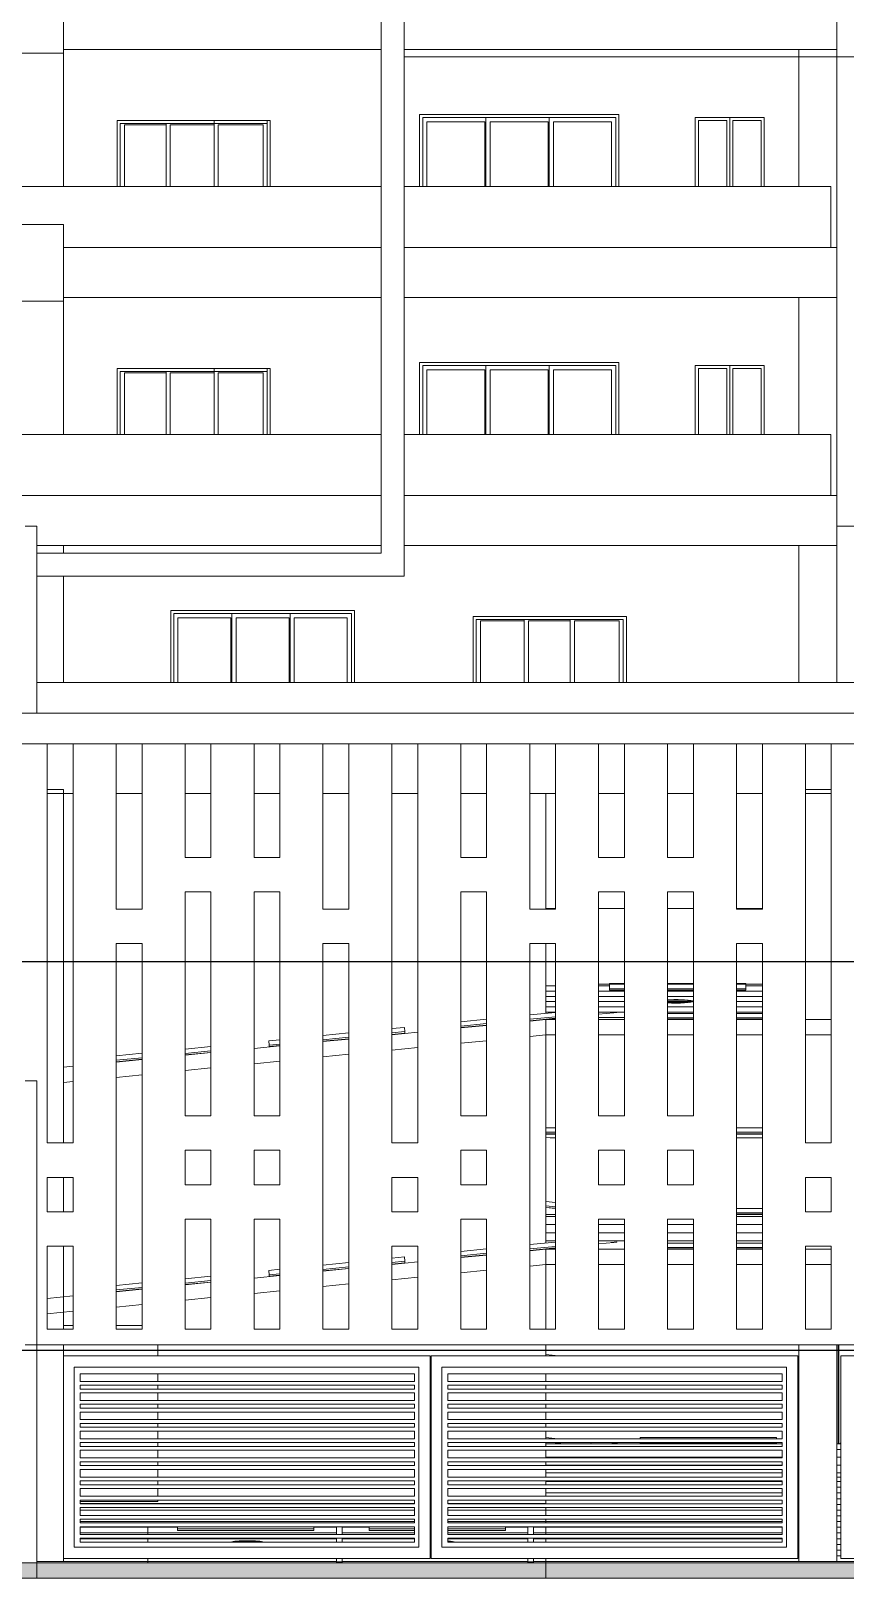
# Model space of a CAD drawing. Header units: metres. Extents: x -144 to 1000, y -717 to 29.
# Drawn here: x 298.58 to 300.825, y -559.774 to -555.505 of the extents above; entities that cross this region are included whole.
import ezdxf

# ---------------------------------------------------------------- set-up
doc = ezdxf.new("R2010")
doc.units = ezdxf.units.M
doc.linetypes.add('Trazo', pattern=[0.45, 0.225, -0.225])
doc.layers.get('0').update_dxf_attribs({"color": 1})
for name, color, linetype, lineweight in [('A-DETL-GENF', 1, 'Continuous', 9), ('A-DETL-THIN', 1, 'Continuous', 9), ('A-DOOR', 1, 'Continuous', 9), ('A-DOOR-FRAM', 1, 'Continuous', 9), ('A-DOOR-HDLN', 1, 'Trazo', 20), ('A-FLOR', 2, 'Continuous', 9), ('A-FLOR-HRAL', 1, 'Continuous', 9), ('A-FLOR-PATT', 8, 'Continuous', 50), ('A-GLAZ', 1, 'Continuous', 9), ('A-WALL', 4, 'Continuous', 9), ('C-PRKG', 2, 'Continuous', 9), ('S-COLS', 7, 'Continuous', 9)]:
    doc.layers.add(name, color=color, linetype=linetype, lineweight=lineweight)

# ---------------------------------------------------------------- blocks, each defined once
blk = doc.blocks.new('A$C4d52d4f2')
at = {"layer": 'A-DETL-GENF', "lineweight": 9}
blk.add_hatch(color=256, dxfattribs=at).paths.add_polyline_path([(-0.503286, -0.294918), (-0.415907, -0.294918), (-0.415907, -0.294494), (-0.507513, -0.294494), (-0.507513, -0.294918)])
at = {"layer": 'A-DETL-THIN', "lineweight": 9}
for p, q in [((-0.507513, -0.294494), (-0.415907, -0.294494)), ((-0.415907, -0.294918), (-0.507549, -0.294918)), ((-0.415907, -0.294918), (-0.507513, -0.294918))]:
    blk.add_line(p, q, dxfattribs=at)
at = {"layer": 'A-DOOR', "lineweight": 9}
for p, q in [((-0.446445, -0.288446), (-0.446445, -0.29119)), ((-0.446424, -0.288446), (-0.446424, -0.29119))]:
    blk.add_line(p, q, dxfattribs=at)
at = {"layer": 'A-DOOR-FRAM', "lineweight": 9}
for p, q in [((-0.466448, -0.254467), (-0.466448, -0.256294)), ((-0.462199, -0.254467), (-0.466448, -0.254467)), ((-0.466363, -0.256294), (-0.466363, -0.254552)), ((-0.466363, -0.254552), (-0.462284, -0.254552)), ((-0.466246, -0.256294), (-0.466246, -0.254583)), ((-0.466246, -0.254583), (-0.46509, -0.254583)), ((-0.46509, -0.254552), (-0.46509, -0.256294)), ((-0.464973, -0.256294), (-0.464973, -0.254583)), ((-0.464973, -0.254583), (-0.463758, -0.254583)), ((-0.462284, -0.254467), (-0.463758, -0.254467)), ((-0.463758, -0.254467), (-0.463758, -0.256294)), ((-0.463641, -0.256294), (-0.463641, -0.254583)), ((-0.463641, -0.254583), (-0.4624, -0.254583)), ((-0.4624, -0.254583), (-0.4624, -0.256294)), ((-0.462284, -0.256294), (-0.462284, -0.254467)), ((-0.462284, -0.256294), (-0.462284, -0.254552)), ((-0.462199, -0.256294), (-0.462199, -0.254467)), ((-0.452531, -0.254297), (-0.458055, -0.254297)), ((-0.458055, -0.256294), (-0.458055, -0.254297)), ((-0.45797, -0.254382), (-0.45797, -0.256294)), ((-0.45797, -0.254382), (-0.452616, -0.254382)), ((-0.457853, -0.256294), (-0.457853, -0.254498)), ((-0.457853, -0.254498), (-0.456244, -0.254498)), ((-0.456244, -0.254498), (-0.456244, -0.256294)), ((-0.456214, -0.254382), (-0.456214, -0.256294)), ((-0.456097, -0.256294), (-0.456097, -0.254498)), ((-0.456097, -0.254498), (-0.454488, -0.254498)), ((-0.454488, -0.254498), (-0.454488, -0.256294)), ((-0.454459, -0.254382), (-0.454459, -0.256294)), ((-0.454343, -0.256294), (-0.454343, -0.254498)), ((-0.454343, -0.254498), (-0.452733, -0.254498)), ((-0.452733, -0.254498), (-0.452733, -0.256294)), ((-0.452616, -0.254382), (-0.452616, -0.256294)), ((-0.452531, -0.256294), (-0.452531, -0.254297)), ((-0.466448, -0.26135), (-0.466448, -0.263177)), ((-0.462199, -0.26135), (-0.466448, -0.26135)), ((-0.466363, -0.263177), (-0.466363, -0.261435)), ((-0.466363, -0.261435), (-0.462284, -0.261435)), ((-0.466246, -0.263177), (-0.466246, -0.261467)), ((-0.466246, -0.261467), (-0.46509, -0.261467)), ((-0.46509, -0.261435), (-0.46509, -0.263177)), ((-0.464973, -0.263177), (-0.464973, -0.261467)), ((-0.464973, -0.261467), (-0.463758, -0.261467)), ((-0.462284, -0.26135), (-0.463758, -0.26135)), ((-0.463758, -0.26135), (-0.463758, -0.263177)), ((-0.463641, -0.263177), (-0.463641, -0.261467)), ((-0.463641, -0.261467), (-0.4624, -0.261467)), ((-0.4624, -0.261467), (-0.4624, -0.263177)), ((-0.462284, -0.263177), (-0.462284, -0.26135)), ((-0.462284, -0.263177), (-0.462284, -0.261435)), ((-0.462199, -0.263177), (-0.462199, -0.26135)), ((-0.452531, -0.26118), (-0.458055, -0.26118)), ((-0.458055, -0.263177), (-0.458055, -0.26118)), ((-0.45797, -0.261265), (-0.45797, -0.263177)), ((-0.45797, -0.261265), (-0.452616, -0.261265)), ((-0.457853, -0.263177), (-0.457853, -0.261382)), ((-0.457853, -0.261382), (-0.456244, -0.261382)), ((-0.456244, -0.261382), (-0.456244, -0.263177)), ((-0.456214, -0.261265), (-0.456214, -0.263177)), ((-0.456097, -0.263177), (-0.456097, -0.261382)), ((-0.456097, -0.261382), (-0.454488, -0.261382)), ((-0.454488, -0.261382), (-0.454488, -0.263177)), ((-0.454459, -0.261265), (-0.454459, -0.263177)), ((-0.454343, -0.263177), (-0.454343, -0.261382)), ((-0.454343, -0.261382), (-0.452733, -0.261382)), ((-0.452733, -0.261382), (-0.452733, -0.263177)), ((-0.452616, -0.261265), (-0.452616, -0.263177)), ((-0.452531, -0.263177), (-0.452531, -0.26118)), ((-0.46496, -0.268064), (-0.46496, -0.270061)), ((-0.459862, -0.268064), (-0.46496, -0.268064)), ((-0.464876, -0.270061), (-0.464876, -0.268149)), ((-0.464876, -0.268149), (-0.459947, -0.268149)), ((-0.464759, -0.270061), (-0.464759, -0.268266)), ((-0.464759, -0.268266), (-0.463291, -0.268266)), ((-0.463291, -0.268266), (-0.463291, -0.270061)), ((-0.463263, -0.268149), (-0.463263, -0.270061)), ((-0.463146, -0.270061), (-0.463146, -0.268266)), ((-0.463146, -0.268266), (-0.461678, -0.268266)), ((-0.461678, -0.268266), (-0.461678, -0.270061)), ((-0.459947, -0.268149), (-0.461648, -0.268149)), ((-0.461648, -0.268149), (-0.461648, -0.270061)), ((-0.461531, -0.270061), (-0.461531, -0.268266)), ((-0.461531, -0.268266), (-0.460063, -0.268266)), ((-0.460063, -0.268266), (-0.460063, -0.270061)), ((-0.459947, -0.270061), (-0.459947, -0.268149)), ((-0.459947, -0.270061), (-0.459947, -0.268149)), ((-0.459862, -0.270061), (-0.459862, -0.268064)), ((-0.452319, -0.268234), (-0.456568, -0.268234)), ((-0.456568, -0.270061), (-0.456568, -0.268234)), ((-0.456483, -0.268319), (-0.456483, -0.270061)), ((-0.456483, -0.268319), (-0.452404, -0.268319)), ((-0.456367, -0.270061), (-0.456367, -0.268351)), ((-0.456367, -0.268351), (-0.455152, -0.268351)), ((-0.455152, -0.268319), (-0.455152, -0.270061)), ((-0.455035, -0.270061), (-0.455035, -0.268351)), ((-0.455035, -0.268351), (-0.453879, -0.268351)), ((-0.453879, -0.268319), (-0.453879, -0.270061)), ((-0.453762, -0.270061), (-0.453762, -0.268351)), ((-0.453762, -0.268351), (-0.452521, -0.268351)), ((-0.452521, -0.268351), (-0.452521, -0.270061)), ((-0.452404, -0.268319), (-0.452404, -0.270061)), ((-0.452319, -0.270061), (-0.452319, -0.268234))]:
    blk.add_line(p, q, dxfattribs=at)
at = {"layer": 'A-DOOR-HDLN', "lineweight": 9}
blk.add_line((-0.44637, -0.291162), (-0.446394, -0.29119), dxfattribs=at)
at = {"layer": 'A-FLOR', "lineweight": 9}
for p, q in [((-0.45455, -0.279416), (-0.455001, -0.279461)), ((-0.45455, -0.279416), (-0.454284, -0.279416)), ((-0.45455, -0.279841), (-0.45455, -0.279416)), ((-0.453089, -0.279416), (-0.452371, -0.279416)), ((-0.451176, -0.279416), (-0.450459, -0.279416)), ((-0.449264, -0.279416), (-0.448547, -0.279416)), ((-0.447352, -0.279416), (-0.446635, -0.279416)), ((-0.46002, -0.279958), (-0.460737, -0.280029)), ((-0.458108, -0.279768), (-0.458825, -0.279839)), ((-0.456196, -0.279579), (-0.456913, -0.27965)), ((-0.455001, -0.279885), (-0.45455, -0.279841)), ((-0.454284, -0.279841), (-0.45455, -0.279841)), ((-0.452371, -0.279841), (-0.453089, -0.279841)), ((-0.450459, -0.279841), (-0.451176, -0.279841)), ((-0.448547, -0.279841), (-0.449264, -0.279841)), ((-0.446635, -0.279841), (-0.447352, -0.279841)), ((-0.463844, -0.280336), (-0.464561, -0.280408)), ((-0.461932, -0.280147), (-0.462649, -0.280218)), ((-0.460737, -0.280454), (-0.46002, -0.280383)), ((-0.458825, -0.280264), (-0.458108, -0.280193)), ((-0.456913, -0.280075), (-0.456196, -0.280004)), ((-0.467668, -0.280715), (-0.467935, -0.280742)), ((-0.465756, -0.280526), (-0.466473, -0.280597)), ((-0.464561, -0.280832), (-0.463844, -0.280761)), ((-0.462649, -0.280643), (-0.461932, -0.280572)), ((-0.467935, -0.281167), (-0.467668, -0.28114)), ((-0.466473, -0.281022), (-0.465756, -0.280951)), ((-0.45455, -0.284807), (-0.45455, -0.28483)), ((-0.45455, -0.284828), (-0.454284, -0.284828)), ((-0.45455, -0.28483), (-0.454284, -0.28483)), ((-0.449264, -0.284828), (-0.448547, -0.284828)), ((-0.449264, -0.28483), (-0.448547, -0.28483)), ((-0.456196, -0.285953), (-0.456913, -0.286024)), ((-0.45455, -0.28579), (-0.455001, -0.285834)), ((-0.45455, -0.28579), (-0.45455, -0.286215)), ((-0.45455, -0.28579), (-0.454284, -0.28579)), ((-0.453089, -0.28579), (-0.452371, -0.28579)), ((-0.451176, -0.28579), (-0.450459, -0.28579)), ((-0.449264, -0.28579), (-0.448547, -0.28579)), ((-0.447352, -0.28579), (-0.446635, -0.28579)), ((-0.46002, -0.286331), (-0.460737, -0.286402)), ((-0.458108, -0.286142), (-0.458825, -0.286213)), ((-0.456913, -0.286449), (-0.456196, -0.286378)), ((-0.455001, -0.286259), (-0.45455, -0.286215)), ((-0.454284, -0.286215), (-0.45455, -0.286215)), ((-0.452371, -0.286215), (-0.453089, -0.286215)), ((-0.450459, -0.286215), (-0.451176, -0.286215)), ((-0.448547, -0.286215), (-0.449264, -0.286215)), ((-0.446635, -0.286215), (-0.447352, -0.286215)), ((-0.463844, -0.28671), (-0.464561, -0.286781)), ((-0.461932, -0.286521), (-0.462649, -0.286592)), ((-0.460737, -0.286827), (-0.46002, -0.286756)), ((-0.458825, -0.286638), (-0.458108, -0.286567)), ((-0.467668, -0.287089), (-0.468385, -0.28716)), ((-0.465756, -0.2869), (-0.466473, -0.286971)), ((-0.464561, -0.287206), (-0.463844, -0.287135)), ((-0.462649, -0.287017), (-0.461932, -0.286946)), ((-0.468385, -0.287585), (-0.467668, -0.287514)), ((-0.466473, -0.287396), (-0.465756, -0.287325)), ((-0.45455, -0.29119), (-0.448002, -0.29119)), ((-0.44756, -0.29119), (-0.447539, -0.29119)), ((-0.446477, -0.29119), (-0.44637, -0.29119)), ((-0.45455, -0.292114), (-0.448002, -0.292114)), ((-0.44756, -0.292114), (-0.447539, -0.292114)), ((-0.446477, -0.292114), (-0.44637, -0.292114)), ((-0.457758, -0.292688), (-0.457737, -0.292688)), ((-0.45455, -0.292753), (-0.45455, -0.292859)), ((-0.467468, -0.292845), (-0.4582, -0.292845)), ((-0.457758, -0.292845), (-0.457737, -0.292845)), ((-0.45727, -0.292845), (-0.45455, -0.292845)), ((-0.45455, -0.293178), (-0.45455, -0.292965)), ((-0.45455, -0.29339), (-0.45455, -0.293284)), ((-0.45455, -0.293709), (-0.45455, -0.293497)), ((-0.45455, -0.293922), (-0.45455, -0.293815)), ((-0.468678, -0.294918), (-0.468678, -0.294494)), ((-0.45455, -0.294918), (-0.45455, -0.29438))]:
    blk.add_line(p, q, dxfattribs=at)
at = {"layer": 'A-FLOR-HRAL'}
for p, q in [((-0.459118, -0.256294), (-0.472609, -0.256294)), ((-0.446645, -0.256294), (-0.458481, -0.256294)), ((-0.446645, -0.257993), (-0.446645, -0.256294)), ((-0.459118, -0.263177), (-0.472609, -0.263177)), ((-0.446645, -0.263177), (-0.458481, -0.263177)), ((-0.446645, -0.264877), (-0.446645, -0.263177)), ((-0.436698, -0.270061), (-0.468678, -0.270061))]:
    blk.add_line(p, q, dxfattribs=at)
at = {"layer": 'A-FLOR-PATT', "color": 9, "lineweight": 9, "true_color": 0xc0c0c0}
for p, q in [((-0.45455, -0.278483), (-0.454284, -0.278483)), ((-0.45455, -0.278629), (-0.454284, -0.278629)), ((-0.453089, -0.278483), (-0.452785, -0.278483)), ((-0.453089, -0.278629), (-0.452371, -0.278629)), ((-0.451176, -0.278629), (-0.450459, -0.278629)), ((-0.449264, -0.278629), (-0.448547, -0.278629)), ((-0.449004, -0.278483), (-0.448547, -0.278483)), ((-0.45455, -0.278774), (-0.454284, -0.278774)), ((-0.45455, -0.27892), (-0.454284, -0.27892)), ((-0.45455, -0.279066), (-0.454284, -0.279066)), ((-0.453089, -0.278774), (-0.452371, -0.278774)), ((-0.453089, -0.27892), (-0.452371, -0.27892)), ((-0.453089, -0.279066), (-0.452371, -0.279066)), ((-0.451176, -0.278774), (-0.450459, -0.278774)), ((-0.451176, -0.27892), (-0.450459, -0.27892)), ((-0.451176, -0.279066), (-0.450459, -0.279066)), ((-0.449264, -0.278774), (-0.448547, -0.278774)), ((-0.449264, -0.27892), (-0.448547, -0.27892)), ((-0.449264, -0.279066), (-0.448547, -0.279066)), ((-0.45455, -0.279212), (-0.454284, -0.279212)), ((-0.453089, -0.279212), (-0.452371, -0.279212)), ((-0.453089, -0.279358), (-0.452371, -0.279358)), ((-0.451176, -0.279212), (-0.450459, -0.279212)), ((-0.449264, -0.279212), (-0.448547, -0.279212)), ((-0.45455, -0.284884), (-0.454284, -0.284884)), ((-0.45455, -0.28511), (-0.454284, -0.28511)), ((-0.453089, -0.28511), (-0.452371, -0.28511)), ((-0.451176, -0.28511), (-0.450459, -0.28511)), ((-0.449264, -0.284884), (-0.448547, -0.284884)), ((-0.449264, -0.28511), (-0.448547, -0.28511)), ((-0.45455, -0.285337), (-0.454284, -0.285337)), ((-0.453089, -0.285337), (-0.452371, -0.285337)), ((-0.451176, -0.285337), (-0.450459, -0.285337)), ((-0.449264, -0.285337), (-0.448547, -0.285337)), ((-0.45455, -0.285563), (-0.454284, -0.285563)), ((-0.454544, -0.285789), (-0.454284, -0.285789)), ((-0.453089, -0.285563), (-0.452371, -0.285563)), ((-0.453089, -0.285789), (-0.452371, -0.285789)), ((-0.451176, -0.285563), (-0.450459, -0.285563)), ((-0.449264, -0.285563), (-0.448547, -0.285563)), ((-0.448811, -0.285789), (-0.448547, -0.285789)), ((-0.44756, -0.291349), (-0.447539, -0.291349)), ((-0.446477, -0.291349), (-0.44637, -0.291349)), ((-0.45455, -0.291566), (-0.448003, -0.291566)), ((-0.45455, -0.291784), (-0.448003, -0.291784)), ((-0.44756, -0.291566), (-0.447539, -0.291566)), ((-0.44756, -0.291784), (-0.447539, -0.291784)), ((-0.446477, -0.291566), (-0.44637, -0.291566)), ((-0.446477, -0.291784), (-0.44637, -0.291784)), ((-0.45455, -0.292001), (-0.448002, -0.292001)), ((-0.45455, -0.29224), (-0.448008, -0.29224)), ((-0.44756, -0.292001), (-0.447539, -0.292001)), ((-0.44756, -0.29224), (-0.447539, -0.29224)), ((-0.44756, -0.292399), (-0.447539, -0.292399)), ((-0.446477, -0.292001), (-0.44637, -0.292001)), ((-0.446477, -0.29224), (-0.44637, -0.29224)), ((-0.446477, -0.292399), (-0.44637, -0.292399)), ((-0.45455, -0.292557), (-0.448002, -0.292557)), ((-0.44756, -0.292557), (-0.447539, -0.292557)), ((-0.44756, -0.292716), (-0.447539, -0.292716)), ((-0.446477, -0.292557), (-0.44637, -0.292557)), ((-0.446477, -0.292716), (-0.44637, -0.292716)), ((-0.467468, -0.293034), (-0.4582, -0.293034)), ((-0.457758, -0.292876), (-0.457737, -0.292876)), ((-0.457758, -0.293034), (-0.457737, -0.293034)), ((-0.457758, -0.293193), (-0.457737, -0.293193)), ((-0.45727, -0.293034), (-0.45455, -0.293034)), ((-0.45455, -0.293033), (-0.448002, -0.293033)), ((-0.44756, -0.292874), (-0.447539, -0.292874)), ((-0.44756, -0.293033), (-0.447539, -0.293033)), ((-0.44756, -0.293191), (-0.447539, -0.293191)), ((-0.446477, -0.292874), (-0.44637, -0.292874)), ((-0.446477, -0.293033), (-0.44637, -0.293033)), ((-0.446477, -0.293191), (-0.44637, -0.293191)), ((-0.467468, -0.293351), (-0.4582, -0.293351)), ((-0.467468, -0.29351), (-0.464771, -0.29351)), ((-0.467468, -0.293668), (-0.460361, -0.293668)), ((-0.460989, -0.29351), (-0.460361, -0.29351)), ((-0.460204, -0.29351), (-0.459459, -0.29351)), ((-0.460204, -0.293668), (-0.4582, -0.293668)), ((-0.457758, -0.293351), (-0.457737, -0.293351)), ((-0.457758, -0.293668), (-0.457737, -0.293668)), ((-0.45727, -0.293351), (-0.45455, -0.293351)), ((-0.45727, -0.293668), (-0.45505, -0.293668)), ((-0.455677, -0.29351), (-0.45505, -0.29351)), ((-0.454892, -0.29351), (-0.45455, -0.29351)), ((-0.454892, -0.293668), (-0.45455, -0.293668)), ((-0.45455, -0.29335), (-0.448002, -0.29335)), ((-0.45455, -0.293508), (-0.448002, -0.293508)), ((-0.45455, -0.293667), (-0.448002, -0.293667)), ((-0.44756, -0.29335), (-0.447539, -0.29335)), ((-0.44756, -0.293508), (-0.447539, -0.293508)), ((-0.44756, -0.293667), (-0.447539, -0.293667)), ((-0.446477, -0.29335), (-0.44637, -0.29335)), ((-0.446477, -0.293508), (-0.44637, -0.293508)), ((-0.446477, -0.293667), (-0.44637, -0.293667)), ((-0.467468, -0.293827), (-0.460361, -0.293827)), ((-0.460204, -0.293827), (-0.4582, -0.293827)), ((-0.457758, -0.293827), (-0.457737, -0.293827)), ((-0.457758, -0.293985), (-0.457737, -0.293985)), ((-0.45727, -0.293827), (-0.45505, -0.293827)), ((-0.454892, -0.293827), (-0.45455, -0.293827)), ((-0.45455, -0.293826), (-0.448002, -0.293826)), ((-0.44756, -0.293826), (-0.447539, -0.293826)), ((-0.44756, -0.293984), (-0.447539, -0.293984)), ((-0.446477, -0.293826), (-0.44637, -0.293826)), ((-0.446477, -0.293984), (-0.44637, -0.293984)), ((-0.468678, -0.294461), (-0.460361, -0.294461)), ((-0.460204, -0.294461), (-0.45505, -0.294461)), ((-0.457758, -0.294144), (-0.457737, -0.294144)), ((-0.457758, -0.294302), (-0.457737, -0.294302)), ((-0.454892, -0.294461), (-0.45455, -0.294461)), ((-0.45455, -0.29446), (-0.436523, -0.29446)), ((-0.44756, -0.294143), (-0.447539, -0.294143)), ((-0.44756, -0.294301), (-0.447539, -0.294301)), ((-0.446477, -0.294143), (-0.44637, -0.294143)), ((-0.446477, -0.294301), (-0.44637, -0.294301))]:
    blk.add_line(p, q, dxfattribs=at)
at = {"layer": 'A-GLAZ'}
for p, q in [((-0.449536, -0.254467), (-0.450322, -0.254467)), ((-0.450322, -0.254467), (-0.450322, -0.256294)), ((-0.449536, -0.256294), (-0.449536, -0.254467)), ((-0.449451, -0.256294), (-0.449451, -0.254382)), ((-0.449451, -0.254382), (-0.449451, -0.256294)), ((-0.44858, -0.254467), (-0.449366, -0.254467)), ((-0.449366, -0.254467), (-0.449366, -0.256294)), ((-0.44858, -0.256294), (-0.44858, -0.254467)), ((-0.449536, -0.26135), (-0.450322, -0.26135)), ((-0.450322, -0.26135), (-0.450322, -0.263177)), ((-0.449536, -0.263177), (-0.449536, -0.26135)), ((-0.449451, -0.263177), (-0.449451, -0.261265)), ((-0.449451, -0.261265), (-0.449451, -0.263177)), ((-0.44858, -0.26135), (-0.449366, -0.26135)), ((-0.449366, -0.26135), (-0.449366, -0.263177)), ((-0.44858, -0.263177), (-0.44858, -0.26135))]:
    blk.add_line(p, q, dxfattribs=at)
at = {"layer": 'A-WALL', "lineweight": 9}
for p, q in [((-0.459118, -0.196891), (-0.459118, -0.26647)), ((-0.458481, -0.267108), (-0.458481, -0.196891)), ((-0.467935, -0.250472), (-0.467935, -0.252597)), ((-0.446477, -0.252491), (-0.446477, -0.25111)), ((-0.472609, -0.252597), (-0.467935, -0.252597)), ((-0.467935, -0.252491), (-0.459118, -0.252491)), ((-0.458481, -0.252491), (-0.446477, -0.252491)), ((-0.44074, -0.252702), (-0.458481, -0.252702)), ((-0.466448, -0.256294), (-0.466448, -0.254467)), ((-0.466448, -0.254467), (-0.462199, -0.254467)), ((-0.462199, -0.254467), (-0.462199, -0.256294)), ((-0.458055, -0.256294), (-0.458055, -0.254297)), ((-0.458055, -0.254297), (-0.452531, -0.254297)), ((-0.452531, -0.254297), (-0.452531, -0.256294)), ((-0.450407, -0.256294), (-0.450407, -0.254382)), ((-0.450407, -0.254382), (-0.448495, -0.254382)), ((-0.448495, -0.254382), (-0.448495, -0.256294)), ((-0.472609, -0.257356), (-0.467935, -0.257356)), ((-0.467935, -0.257356), (-0.467935, -0.259481)), ((-0.459118, -0.257993), (-0.467935, -0.257993)), ((-0.446477, -0.257993), (-0.458481, -0.257993)), ((-0.446477, -0.259374), (-0.446477, -0.257993)), ((-0.472609, -0.259481), (-0.467935, -0.259481)), ((-0.467935, -0.259374), (-0.459118, -0.259374)), ((-0.458481, -0.259374), (-0.446477, -0.259374)), ((-0.466448, -0.263177), (-0.466448, -0.26135)), ((-0.466448, -0.26135), (-0.462199, -0.26135)), ((-0.462199, -0.26135), (-0.462199, -0.263177)), ((-0.458055, -0.263177), (-0.458055, -0.26118)), ((-0.458055, -0.26118), (-0.452531, -0.26118)), ((-0.452531, -0.26118), (-0.452531, -0.263177)), ((-0.450407, -0.263177), (-0.450407, -0.261265)), ((-0.450407, -0.261265), (-0.448495, -0.261265)), ((-0.448495, -0.261265), (-0.448495, -0.263177)), ((-0.459118, -0.264877), (-0.472609, -0.264877)), ((-0.446477, -0.264877), (-0.458481, -0.264877)), ((-0.446477, -0.266258), (-0.446477, -0.264877)), ((-0.468678, -0.265727), (-0.468997, -0.265727)), ((-0.468678, -0.265727), (-0.468678, -0.270911)), ((-0.440847, -0.265727), (-0.446477, -0.265727)), ((-0.468678, -0.266258), (-0.459116, -0.266258)), ((-0.459118, -0.26647), (-0.468678, -0.26647)), ((-0.458481, -0.266258), (-0.446477, -0.266258)), ((-0.458481, -0.267108), (-0.468678, -0.267108)), ((-0.46496, -0.270061), (-0.46496, -0.268064)), ((-0.46496, -0.268064), (-0.459862, -0.268064)), ((-0.459862, -0.268064), (-0.459862, -0.270061)), ((-0.456568, -0.270061), (-0.456568, -0.268234)), ((-0.456568, -0.268234), (-0.452319, -0.268234)), ((-0.452319, -0.268234), (-0.452319, -0.270061)), ((-0.435601, -0.270911), (-0.503243, -0.270911)), ((-0.502393, -0.271761), (-0.436451, -0.271761)), ((-0.468385, -0.282841), (-0.468385, -0.271761)), ((-0.467668, -0.271761), (-0.467668, -0.282841)), ((-0.466473, -0.276354), (-0.466473, -0.271761)), ((-0.465756, -0.271761), (-0.465756, -0.276354)), ((-0.464561, -0.27492), (-0.464561, -0.271761)), ((-0.463844, -0.271761), (-0.463844, -0.27492)), ((-0.462649, -0.27492), (-0.462649, -0.271761)), ((-0.461932, -0.271761), (-0.461932, -0.27492)), ((-0.460737, -0.276354), (-0.460737, -0.271761)), ((-0.46002, -0.271761), (-0.46002, -0.276354)), ((-0.458825, -0.282841), (-0.458825, -0.271761)), ((-0.458108, -0.271761), (-0.458108, -0.282841)), ((-0.456913, -0.27492), (-0.456913, -0.271761)), ((-0.456196, -0.271761), (-0.456196, -0.27492)), ((-0.455001, -0.276354), (-0.455001, -0.271761)), ((-0.454284, -0.271761), (-0.454284, -0.276354)), ((-0.453089, -0.27492), (-0.453089, -0.271761)), ((-0.452371, -0.271761), (-0.452371, -0.27492)), ((-0.451176, -0.27492), (-0.451176, -0.271761)), ((-0.450459, -0.271761), (-0.450459, -0.27492)), ((-0.449264, -0.276354), (-0.449264, -0.271761)), ((-0.448547, -0.271761), (-0.448547, -0.276354)), ((-0.447352, -0.282841), (-0.447352, -0.271761)), ((-0.446635, -0.271761), (-0.446635, -0.282841)), ((-0.468385, -0.273142), (-0.467668, -0.273142)), ((-0.466473, -0.273142), (-0.465756, -0.273142)), ((-0.464561, -0.273142), (-0.463844, -0.273142)), ((-0.462649, -0.273142), (-0.461932, -0.273142)), ((-0.460737, -0.273142), (-0.46002, -0.273142)), ((-0.458825, -0.273142), (-0.458108, -0.273142)), ((-0.456913, -0.273142), (-0.456196, -0.273142)), ((-0.455001, -0.273142), (-0.454284, -0.273142)), ((-0.453089, -0.273142), (-0.452371, -0.273142)), ((-0.451176, -0.273142), (-0.450459, -0.273142)), ((-0.449264, -0.273142), (-0.448547, -0.273142)), ((-0.447352, -0.273142), (-0.446635, -0.273142)), ((-0.463844, -0.27492), (-0.464561, -0.27492)), ((-0.461932, -0.27492), (-0.462649, -0.27492)), ((-0.456196, -0.27492), (-0.456913, -0.27492)), ((-0.452371, -0.27492), (-0.453089, -0.27492)), ((-0.450459, -0.27492), (-0.451176, -0.27492)), ((-0.464561, -0.28209), (-0.464561, -0.275876)), ((-0.464561, -0.275876), (-0.463844, -0.275876)), ((-0.463844, -0.275876), (-0.463844, -0.28209)), ((-0.462649, -0.28209), (-0.462649, -0.275876)), ((-0.462649, -0.275876), (-0.461932, -0.275876)), ((-0.461932, -0.275876), (-0.461932, -0.28209)), ((-0.456913, -0.28209), (-0.456913, -0.275876)), ((-0.456913, -0.275876), (-0.456196, -0.275876)), ((-0.456196, -0.275876), (-0.456196, -0.28209)), ((-0.453089, -0.28209), (-0.453089, -0.275876)), ((-0.453089, -0.275876), (-0.452371, -0.275876)), ((-0.452371, -0.275876), (-0.452371, -0.28209)), ((-0.451176, -0.28209), (-0.451176, -0.275876)), ((-0.451176, -0.275876), (-0.450459, -0.275876)), ((-0.450459, -0.275876), (-0.450459, -0.28209)), ((-0.465756, -0.276354), (-0.466473, -0.276354)), ((-0.46002, -0.276354), (-0.460737, -0.276354)), ((-0.454284, -0.276354), (-0.455001, -0.276354)), ((-0.454284, -0.276332), (-0.45455, -0.276332)), ((-0.452371, -0.276332), (-0.453089, -0.276332)), ((-0.450459, -0.276332), (-0.451176, -0.276332)), ((-0.448547, -0.276332), (-0.449264, -0.276332)), ((-0.448547, -0.276354), (-0.449264, -0.276354)), ((-0.466473, -0.288014), (-0.466473, -0.27731)), ((-0.466473, -0.27731), (-0.465756, -0.27731)), ((-0.465756, -0.27731), (-0.465756, -0.288014)), ((-0.460737, -0.288014), (-0.460737, -0.27731)), ((-0.460737, -0.27731), (-0.46002, -0.27731)), ((-0.46002, -0.27731), (-0.46002, -0.288014)), ((-0.455001, -0.288014), (-0.455001, -0.27731)), ((-0.455001, -0.27731), (-0.454284, -0.27731)), ((-0.454284, -0.27731), (-0.454284, -0.288014)), ((-0.449264, -0.288014), (-0.449264, -0.27731)), ((-0.449264, -0.27731), (-0.448547, -0.27731)), ((-0.448547, -0.27731), (-0.448547, -0.288014)), ((-0.468997, -0.281116), (-0.468678, -0.281116)), ((-0.468678, -0.281116), (-0.468678, -0.294494)), ((-0.463844, -0.28209), (-0.464561, -0.28209)), ((-0.461932, -0.28209), (-0.462649, -0.28209)), ((-0.456196, -0.28209), (-0.456913, -0.28209)), ((-0.452371, -0.28209), (-0.453089, -0.28209)), ((-0.450459, -0.28209), (-0.451176, -0.28209)), ((-0.467668, -0.282841), (-0.468385, -0.282841)), ((-0.458108, -0.282841), (-0.458825, -0.282841)), ((-0.454437, -0.282705), (-0.45455, -0.282694)), ((-0.454284, -0.282705), (-0.454437, -0.282705)), ((-0.448547, -0.282705), (-0.449264, -0.282705)), ((-0.446635, -0.282841), (-0.447352, -0.282841)), ((-0.464561, -0.284002), (-0.464561, -0.283046)), ((-0.464561, -0.283046), (-0.463844, -0.283046)), ((-0.463844, -0.283046), (-0.463844, -0.284002)), ((-0.462649, -0.284002), (-0.462649, -0.283046)), ((-0.462649, -0.283046), (-0.461932, -0.283046)), ((-0.461932, -0.283046), (-0.461932, -0.284002)), ((-0.456913, -0.284002), (-0.456913, -0.283046)), ((-0.456913, -0.283046), (-0.456196, -0.283046)), ((-0.456196, -0.283046), (-0.456196, -0.284002)), ((-0.453089, -0.284002), (-0.453089, -0.283046)), ((-0.453089, -0.283046), (-0.452371, -0.283046)), ((-0.452371, -0.283046), (-0.452371, -0.284002)), ((-0.451176, -0.284002), (-0.451176, -0.283046)), ((-0.451176, -0.283046), (-0.450459, -0.283046)), ((-0.450459, -0.283046), (-0.450459, -0.284002)), ((-0.468385, -0.284753), (-0.468385, -0.283797)), ((-0.468385, -0.283797), (-0.467668, -0.283797)), ((-0.467668, -0.283797), (-0.467668, -0.284753)), ((-0.458825, -0.284753), (-0.458825, -0.283797)), ((-0.458825, -0.283797), (-0.458108, -0.283797)), ((-0.458108, -0.283797), (-0.458108, -0.284753)), ((-0.447352, -0.284753), (-0.447352, -0.283797)), ((-0.447352, -0.283797), (-0.446635, -0.283797)), ((-0.446635, -0.283797), (-0.446635, -0.284753)), ((-0.463844, -0.284002), (-0.464561, -0.284002)), ((-0.461932, -0.284002), (-0.462649, -0.284002)), ((-0.456196, -0.284002), (-0.456913, -0.284002)), ((-0.452371, -0.284002), (-0.453089, -0.284002)), ((-0.450459, -0.284002), (-0.451176, -0.284002)), ((-0.467668, -0.284753), (-0.468385, -0.284753)), ((-0.464561, -0.288014), (-0.464561, -0.284959)), ((-0.464561, -0.284959), (-0.463844, -0.284959)), ((-0.463844, -0.284959), (-0.463844, -0.288014)), ((-0.462649, -0.288014), (-0.462649, -0.284959)), ((-0.462649, -0.284959), (-0.461932, -0.284959)), ((-0.461932, -0.284959), (-0.461932, -0.288014)), ((-0.458108, -0.284753), (-0.458825, -0.284753)), ((-0.456913, -0.288014), (-0.456913, -0.284959)), ((-0.456913, -0.284959), (-0.456196, -0.284959)), ((-0.456196, -0.284959), (-0.456196, -0.288014)), ((-0.453089, -0.284959), (-0.452371, -0.284959)), ((-0.453089, -0.288014), (-0.453089, -0.284959)), ((-0.452371, -0.284959), (-0.452371, -0.288014)), ((-0.451176, -0.288014), (-0.451176, -0.284959)), ((-0.451176, -0.284959), (-0.450459, -0.284959)), ((-0.450459, -0.284959), (-0.450459, -0.288014)), ((-0.446635, -0.284753), (-0.447352, -0.284753)), ((-0.468385, -0.288014), (-0.468385, -0.285709)), ((-0.468385, -0.285709), (-0.467668, -0.285709)), ((-0.467668, -0.285709), (-0.467668, -0.288014)), ((-0.458825, -0.288014), (-0.458825, -0.285709)), ((-0.458825, -0.285709), (-0.458108, -0.285709)), ((-0.458108, -0.285709), (-0.458108, -0.288014)), ((-0.447352, -0.288014), (-0.447352, -0.285709)), ((-0.447352, -0.285709), (-0.446635, -0.285709)), ((-0.446635, -0.285709), (-0.446635, -0.288014)), ((-0.45455, -0.286215), (-0.45455, -0.288014)), ((-0.467668, -0.288014), (-0.468385, -0.288014)), ((-0.467935, -0.287907), (-0.467668, -0.287907)), ((-0.466473, -0.287907), (-0.465756, -0.287907)), ((-0.465756, -0.288014), (-0.466473, -0.288014)), ((-0.463844, -0.288014), (-0.464561, -0.288014)), ((-0.461932, -0.288014), (-0.462649, -0.288014)), ((-0.46002, -0.288014), (-0.460737, -0.288014)), ((-0.458108, -0.288014), (-0.458825, -0.288014)), ((-0.456196, -0.288014), (-0.456913, -0.288014)), ((-0.454284, -0.288014), (-0.455001, -0.288014)), ((-0.452371, -0.288014), (-0.453089, -0.288014)), ((-0.450459, -0.288014), (-0.451176, -0.288014)), ((-0.448547, -0.288014), (-0.449264, -0.288014)), ((-0.446635, -0.288014), (-0.447352, -0.288014)), ((-0.468997, -0.288446), (-0.436451, -0.288446)), ((-0.465322, -0.288446), (-0.465322, -0.28875)), ((-0.45455, -0.288446), (-0.45455, -0.28875)), ((-0.457758, -0.28875), (-0.467935, -0.28875)), ((-0.467935, -0.28875), (-0.467935, -0.29438)), ((-0.457758, -0.29438), (-0.457758, -0.28875)), ((-0.44756, -0.28875), (-0.457737, -0.28875)), ((-0.457737, -0.28875), (-0.457737, -0.29438)), ((-0.454204, -0.28875), (-0.45455, -0.288715)), ((-0.44756, -0.29438), (-0.44756, -0.28875)), ((-0.447539, -0.28897), (-0.44756, -0.28897)), ((-0.436451, -0.28875), (-0.44637, -0.28875)), ((-0.44637, -0.28875), (-0.44637, -0.29438)), ((-0.467637, -0.294062), (-0.467637, -0.289069)), ((-0.467637, -0.289069), (-0.458077, -0.289069)), ((-0.467468, -0.289247), (-0.4582, -0.289247)), ((-0.467468, -0.28946), (-0.467468, -0.289247)), ((-0.465322, -0.289247), (-0.465322, -0.28946)), ((-0.4582, -0.289247), (-0.4582, -0.28946)), ((-0.458077, -0.289069), (-0.458077, -0.294062)), ((-0.45744, -0.294062), (-0.45744, -0.289069)), ((-0.45744, -0.289069), (-0.447879, -0.289069)), ((-0.45727, -0.289247), (-0.448002, -0.289247)), ((-0.45727, -0.28946), (-0.45727, -0.289247)), ((-0.45455, -0.289247), (-0.45455, -0.28946)), ((-0.448002, -0.289247), (-0.448002, -0.28946)), ((-0.447879, -0.289069), (-0.447879, -0.294062)), ((-0.4582, -0.28946), (-0.467468, -0.28946)), ((-0.467468, -0.289566), (-0.4582, -0.289566)), ((-0.467468, -0.289672), (-0.467468, -0.289566)), ((-0.4582, -0.289672), (-0.467468, -0.289672)), ((-0.467468, -0.289779), (-0.4582, -0.289779)), ((-0.467468, -0.289991), (-0.467468, -0.289779)), ((-0.465322, -0.289566), (-0.465322, -0.289672)), ((-0.465322, -0.289779), (-0.465322, -0.289991)), ((-0.4582, -0.289566), (-0.4582, -0.289672)), ((-0.4582, -0.289779), (-0.4582, -0.289991)), ((-0.448002, -0.28946), (-0.45727, -0.28946)), ((-0.45727, -0.289566), (-0.448002, -0.289566)), ((-0.45727, -0.289672), (-0.45727, -0.289566)), ((-0.448002, -0.289672), (-0.45727, -0.289672)), ((-0.45727, -0.289779), (-0.448002, -0.289779)), ((-0.45727, -0.289991), (-0.45727, -0.289779)), ((-0.45455, -0.289566), (-0.45455, -0.289672)), ((-0.45455, -0.289779), (-0.45455, -0.289991)), ((-0.448002, -0.289566), (-0.448002, -0.289672)), ((-0.448002, -0.289779), (-0.448002, -0.289991)), ((-0.4582, -0.289991), (-0.467468, -0.289991)), ((-0.467468, -0.290097), (-0.4582, -0.290097)), ((-0.467468, -0.290204), (-0.467468, -0.290097)), ((-0.4582, -0.290204), (-0.467468, -0.290204)), ((-0.465322, -0.290097), (-0.465322, -0.290204)), ((-0.4582, -0.290097), (-0.4582, -0.290204)), ((-0.448002, -0.289991), (-0.45727, -0.289991)), ((-0.45727, -0.290097), (-0.448002, -0.290097)), ((-0.45727, -0.290204), (-0.45727, -0.290097)), ((-0.448002, -0.290204), (-0.45727, -0.290204)), ((-0.45455, -0.290097), (-0.45455, -0.290204)), ((-0.448002, -0.290097), (-0.448002, -0.290204)), ((-0.467468, -0.29031), (-0.4582, -0.29031)), ((-0.467468, -0.290522), (-0.467468, -0.29031)), ((-0.4582, -0.290522), (-0.467468, -0.290522)), ((-0.467468, -0.290628), (-0.4582, -0.290628)), ((-0.467468, -0.290735), (-0.467468, -0.290628)), ((-0.465322, -0.29031), (-0.465322, -0.290522)), ((-0.465322, -0.290628), (-0.465322, -0.290735)), ((-0.4582, -0.29031), (-0.4582, -0.290522)), ((-0.4582, -0.290628), (-0.4582, -0.290735)), ((-0.45727, -0.29031), (-0.448002, -0.29031)), ((-0.45727, -0.290522), (-0.45727, -0.29031)), ((-0.448002, -0.290522), (-0.45727, -0.290522)), ((-0.45727, -0.290628), (-0.448002, -0.290628)), ((-0.45727, -0.290735), (-0.45727, -0.290628)), ((-0.45455, -0.29031), (-0.45455, -0.290522)), ((-0.45455, -0.290628), (-0.45455, -0.290735)), ((-0.448002, -0.29031), (-0.448002, -0.290522)), ((-0.448002, -0.290628), (-0.448002, -0.290735)), ((-0.4582, -0.290735), (-0.467468, -0.290735)), ((-0.467468, -0.290841), (-0.4582, -0.290841)), ((-0.467468, -0.291053), (-0.467468, -0.290841)), ((-0.4582, -0.291053), (-0.467468, -0.291053)), ((-0.465322, -0.290841), (-0.465322, -0.291053)), ((-0.4582, -0.290841), (-0.4582, -0.291053)), ((-0.448002, -0.290735), (-0.45727, -0.290735)), ((-0.45727, -0.290841), (-0.448002, -0.290841)), ((-0.45727, -0.291053), (-0.45727, -0.290841)), ((-0.448002, -0.291053), (-0.45727, -0.291053)), ((-0.45455, -0.290841), (-0.45455, -0.291053)), ((-0.448002, -0.290841), (-0.448002, -0.291053)), ((-0.467468, -0.29116), (-0.4582, -0.29116)), ((-0.467468, -0.291266), (-0.467468, -0.29116)), ((-0.4582, -0.291266), (-0.467468, -0.291266)), ((-0.467468, -0.291372), (-0.4582, -0.291372)), ((-0.467468, -0.291584), (-0.467468, -0.291372)), ((-0.465322, -0.29116), (-0.465322, -0.291266)), ((-0.465322, -0.291372), (-0.465322, -0.291584)), ((-0.4582, -0.29116), (-0.4582, -0.291266)), ((-0.4582, -0.291372), (-0.4582, -0.291584)), ((-0.45727, -0.29116), (-0.448002, -0.29116)), ((-0.45727, -0.291266), (-0.45727, -0.29116)), ((-0.448002, -0.291266), (-0.45727, -0.291266)), ((-0.45727, -0.291372), (-0.448002, -0.291372)), ((-0.45727, -0.291584), (-0.45727, -0.291372)), ((-0.45455, -0.29116), (-0.45455, -0.291266)), ((-0.45455, -0.291372), (-0.45455, -0.291584)), ((-0.448002, -0.29116), (-0.448002, -0.291266)), ((-0.448002, -0.291372), (-0.448002, -0.291584)), ((-0.4582, -0.291584), (-0.467468, -0.291584)), ((-0.467468, -0.291691), (-0.4582, -0.291691)), ((-0.467468, -0.291797), (-0.467468, -0.291691)), ((-0.4582, -0.291797), (-0.467468, -0.291797)), ((-0.467468, -0.291903), (-0.4582, -0.291903)), ((-0.467468, -0.292116), (-0.467468, -0.291903)), ((-0.465322, -0.291691), (-0.465322, -0.291797)), ((-0.465322, -0.291903), (-0.465322, -0.292116)), ((-0.4582, -0.291691), (-0.4582, -0.291797)), ((-0.4582, -0.291903), (-0.4582, -0.292116)), ((-0.448002, -0.291584), (-0.45727, -0.291584)), ((-0.45727, -0.291691), (-0.448002, -0.291691)), ((-0.45727, -0.291797), (-0.45727, -0.291691)), ((-0.448002, -0.291797), (-0.45727, -0.291797)), ((-0.45727, -0.291903), (-0.448002, -0.291903)), ((-0.45727, -0.292116), (-0.45727, -0.291903)), ((-0.45455, -0.291691), (-0.45455, -0.291797)), ((-0.45455, -0.291903), (-0.45455, -0.292116)), ((-0.448002, -0.291691), (-0.448002, -0.291797)), ((-0.448002, -0.291903), (-0.448002, -0.292116)), ((-0.4582, -0.292116), (-0.467468, -0.292116)), ((-0.467468, -0.292222), (-0.4582, -0.292222)), ((-0.467468, -0.292328), (-0.467468, -0.292222)), ((-0.4582, -0.292328), (-0.467468, -0.292328)), ((-0.465322, -0.292222), (-0.465322, -0.292328)), ((-0.4582, -0.292222), (-0.4582, -0.292328)), ((-0.448002, -0.292116), (-0.45727, -0.292116)), ((-0.45727, -0.292222), (-0.448002, -0.292222)), ((-0.45727, -0.292328), (-0.45727, -0.292222)), ((-0.448002, -0.292328), (-0.45727, -0.292328)), ((-0.45455, -0.292222), (-0.45455, -0.292328)), ((-0.448002, -0.292222), (-0.448002, -0.292328)), ((-0.467468, -0.292434), (-0.4582, -0.292434)), ((-0.467468, -0.292647), (-0.467468, -0.292434)), ((-0.4582, -0.292647), (-0.467468, -0.292647)), ((-0.467468, -0.292753), (-0.4582, -0.292753)), ((-0.467468, -0.292859), (-0.467468, -0.292753)), ((-0.465322, -0.292794), (-0.467468, -0.292794)), ((-0.465322, -0.292434), (-0.465322, -0.292647)), ((-0.465322, -0.292753), (-0.465322, -0.292794)), ((-0.4582, -0.292434), (-0.4582, -0.292647)), ((-0.4582, -0.292753), (-0.4582, -0.292859)), ((-0.45727, -0.292434), (-0.448002, -0.292434)), ((-0.45727, -0.292647), (-0.45727, -0.292434)), ((-0.448002, -0.292647), (-0.45727, -0.292647)), ((-0.45727, -0.292753), (-0.448002, -0.292753)), ((-0.45727, -0.292859), (-0.45727, -0.292753)), ((-0.45455, -0.292434), (-0.45455, -0.292647)), ((-0.448002, -0.292434), (-0.448002, -0.292647)), ((-0.448002, -0.292753), (-0.448002, -0.292859)), ((-0.4582, -0.292859), (-0.467468, -0.292859)), ((-0.467468, -0.292965), (-0.4582, -0.292965)), ((-0.467468, -0.293178), (-0.467468, -0.292965)), ((-0.4582, -0.293178), (-0.467468, -0.293178)), ((-0.4582, -0.292965), (-0.4582, -0.293178)), ((-0.448002, -0.292859), (-0.45727, -0.292859)), ((-0.45727, -0.292965), (-0.448002, -0.292965)), ((-0.45727, -0.293178), (-0.45727, -0.292965)), ((-0.448002, -0.293178), (-0.45727, -0.293178)), ((-0.448002, -0.292965), (-0.448002, -0.293178)), ((-0.467468, -0.293284), (-0.4582, -0.293284)), ((-0.467468, -0.29339), (-0.467468, -0.293284)), ((-0.4582, -0.29339), (-0.467468, -0.29339)), ((-0.467468, -0.293497), (-0.4582, -0.293497)), ((-0.467468, -0.293709), (-0.467468, -0.293497)), ((-0.4582, -0.293284), (-0.4582, -0.29339)), ((-0.4582, -0.293497), (-0.4582, -0.293709)), ((-0.45727, -0.293284), (-0.448002, -0.293284)), ((-0.45727, -0.29339), (-0.45727, -0.293284)), ((-0.448002, -0.29339), (-0.45727, -0.29339)), ((-0.45727, -0.293497), (-0.448002, -0.293497)), ((-0.45727, -0.293709), (-0.45727, -0.293497)), ((-0.448002, -0.293284), (-0.448002, -0.29339)), ((-0.448002, -0.293497), (-0.448002, -0.293709)), ((-0.458077, -0.294062), (-0.467637, -0.294062)), ((-0.4582, -0.293709), (-0.467468, -0.293709)), ((-0.467468, -0.293815), (-0.4582, -0.293815)), ((-0.467468, -0.293922), (-0.467468, -0.293815)), ((-0.4582, -0.293922), (-0.467468, -0.293922)), ((-0.4582, -0.293815), (-0.4582, -0.293922)), ((-0.447879, -0.294062), (-0.45744, -0.294062)), ((-0.448002, -0.293709), (-0.45727, -0.293709)), ((-0.45727, -0.293815), (-0.448002, -0.293815)), ((-0.45727, -0.293922), (-0.45727, -0.293815)), ((-0.448002, -0.293922), (-0.45727, -0.293922)), ((-0.448002, -0.293815), (-0.448002, -0.293922)), ((-0.436492, -0.294494), (-0.502393, -0.294494)), ((-0.467935, -0.29438), (-0.457758, -0.29438)), ((-0.457737, -0.29438), (-0.44756, -0.29438)), ((-0.44637, -0.29438), (-0.436529, -0.29438))]:
    blk.add_line(p, q, dxfattribs=at)
at = {"layer": 'C-PRKG', "lineweight": 9}
for p, q in [((-0.452785, -0.27844), (-0.453089, -0.27844)), ((-0.452785, -0.278434), (-0.452785, -0.278417)), ((-0.452371, -0.278417), (-0.452785, -0.278417)), ((-0.452785, -0.278563), (-0.452785, -0.278434)), ((-0.452371, -0.278434), (-0.452785, -0.278434)), ((-0.452785, -0.278605), (-0.452785, -0.278563)), ((-0.452371, -0.278563), (-0.452785, -0.278563)), ((-0.452371, -0.278605), (-0.452785, -0.278605)), ((-0.450459, -0.278417), (-0.451176, -0.278417)), ((-0.450459, -0.278434), (-0.451176, -0.278434)), ((-0.450459, -0.278563), (-0.451176, -0.278563)), ((-0.450459, -0.278605), (-0.451176, -0.278605)), ((-0.449004, -0.278417), (-0.449264, -0.278417)), ((-0.449004, -0.278434), (-0.449264, -0.278434)), ((-0.449004, -0.278563), (-0.449264, -0.278563)), ((-0.449004, -0.278605), (-0.449264, -0.278605)), ((-0.449004, -0.278417), (-0.449004, -0.278434)), ((-0.449004, -0.278434), (-0.449004, -0.278563)), ((-0.448547, -0.27844), (-0.449004, -0.27844)), ((-0.449004, -0.278563), (-0.449004, -0.278605)), ((-0.450471, -0.278918), (-0.450471, -0.278908)), ((-0.456913, -0.279479), (-0.456196, -0.279408)), ((-0.456196, -0.279529), (-0.456913, -0.2796)), ((-0.455001, -0.27929), (-0.454284, -0.279219)), ((-0.454284, -0.27934), (-0.455001, -0.279411)), ((-0.455001, -0.279454), (-0.454284, -0.279383)), ((-0.454735, -0.279434), (-0.454736, -0.279424)), ((-0.45455, -0.279416), (-0.454284, -0.279389)), ((-0.453089, -0.279271), (-0.452663, -0.279229)), ((-0.452581, -0.279214), (-0.452738, -0.27923)), ((-0.452738, -0.27923), (-0.452737, -0.279236)), ((-0.452737, -0.279236), (-0.45258, -0.279221)), ((-0.45258, -0.279221), (-0.452581, -0.279214)), ((-0.451176, -0.279246), (-0.450459, -0.279246)), ((-0.450459, -0.279367), (-0.451176, -0.279367)), ((-0.451176, -0.279409), (-0.450459, -0.279409)), ((-0.450556, -0.279405), (-0.450556, -0.279416)), ((-0.449264, -0.279246), (-0.448547, -0.279246)), ((-0.448547, -0.279367), (-0.449264, -0.279367)), ((-0.449264, -0.279409), (-0.448547, -0.279409)), ((-0.460737, -0.279858), (-0.46002, -0.279787)), ((-0.46002, -0.279908), (-0.460737, -0.279979)), ((-0.460737, -0.280022), (-0.46002, -0.279951)), ((-0.458825, -0.279669), (-0.458477, -0.279634)), ((-0.458466, -0.279754), (-0.458825, -0.27979)), ((-0.458825, -0.279833), (-0.458461, -0.279797)), ((-0.458477, -0.279634), (-0.458466, -0.279754)), ((-0.458466, -0.279754), (-0.458461, -0.279797)), ((-0.456913, -0.279643), (-0.456196, -0.279572)), ((-0.466473, -0.280426), (-0.465756, -0.280355)), ((-0.464561, -0.280237), (-0.463844, -0.280166)), ((-0.463844, -0.280287), (-0.464561, -0.280358)), ((-0.464561, -0.280401), (-0.463844, -0.28033)), ((-0.462241, -0.280007), (-0.461932, -0.279977)), ((-0.462229, -0.280127), (-0.462241, -0.280007)), ((-0.461932, -0.280098), (-0.462229, -0.280127)), ((-0.462225, -0.280169), (-0.462229, -0.280127)), ((-0.462225, -0.280169), (-0.461933, -0.28014)), ((-0.465756, -0.280476), (-0.466473, -0.280547)), ((-0.466473, -0.28059), (-0.465756, -0.280519)), ((-0.465864, -0.280526), (-0.465863, -0.280536)), ((-0.454284, -0.282426), (-0.45455, -0.282426)), ((-0.448547, -0.282426), (-0.449264, -0.282426)), ((-0.454284, -0.282547), (-0.45455, -0.282547)), ((-0.454284, -0.282589), (-0.45455, -0.282589)), ((-0.45455, -0.282596), (-0.454284, -0.282596)), ((-0.448547, -0.282547), (-0.449264, -0.282547)), ((-0.448547, -0.282589), (-0.449264, -0.282589)), ((-0.448547, -0.282596), (-0.449264, -0.282596)), ((-0.454284, -0.284493), (-0.45455, -0.284467)), ((-0.454284, -0.284614), (-0.45455, -0.284587)), ((-0.454284, -0.284656), (-0.45455, -0.28463)), ((-0.45455, -0.284637), (-0.454284, -0.284663)), ((-0.448547, -0.284659), (-0.449264, -0.284659)), ((-0.448547, -0.284779), (-0.449264, -0.284779)), ((-0.448547, -0.284821), (-0.449264, -0.284821)), ((-0.456913, -0.285853), (-0.456196, -0.285782)), ((-0.456196, -0.285903), (-0.456913, -0.285974)), ((-0.456913, -0.286017), (-0.456196, -0.285946)), ((-0.455001, -0.285664), (-0.454284, -0.285593)), ((-0.454284, -0.285714), (-0.455001, -0.285785)), ((-0.455001, -0.285827), (-0.454284, -0.285756)), ((-0.454735, -0.285808), (-0.454736, -0.285797)), ((-0.45455, -0.28579), (-0.454284, -0.285763)), ((-0.453089, -0.285645), (-0.452663, -0.285603)), ((-0.452581, -0.285588), (-0.452738, -0.285603)), ((-0.452738, -0.285603), (-0.452737, -0.28561)), ((-0.452737, -0.28561), (-0.45258, -0.285594)), ((-0.45258, -0.285594), (-0.452581, -0.285588)), ((-0.451176, -0.28562), (-0.450459, -0.28562)), ((-0.450459, -0.28574), (-0.451176, -0.28574)), ((-0.451176, -0.285783), (-0.450459, -0.285783)), ((-0.450556, -0.285779), (-0.450556, -0.28579)), ((-0.449264, -0.28562), (-0.448547, -0.28562)), ((-0.448547, -0.28574), (-0.449264, -0.28574)), ((-0.449264, -0.285783), (-0.448547, -0.285783)), ((-0.462241, -0.286381), (-0.461932, -0.28635)), ((-0.462229, -0.286501), (-0.462241, -0.286381)), ((-0.460737, -0.286232), (-0.46002, -0.286161)), ((-0.46002, -0.286282), (-0.460737, -0.286353)), ((-0.460737, -0.286396), (-0.46002, -0.286325)), ((-0.458825, -0.286043), (-0.458477, -0.286008)), ((-0.458466, -0.286128), (-0.458825, -0.286164)), ((-0.458825, -0.286206), (-0.458461, -0.28617)), ((-0.458477, -0.286008), (-0.458466, -0.286128)), ((-0.458466, -0.286128), (-0.458461, -0.28617)), ((-0.466473, -0.2868), (-0.465756, -0.286729)), ((-0.464561, -0.286611), (-0.463844, -0.28654)), ((-0.463844, -0.286661), (-0.464561, -0.286732)), ((-0.464561, -0.286774), (-0.463844, -0.286703)), ((-0.461932, -0.286471), (-0.462229, -0.286501)), ((-0.462225, -0.286543), (-0.462229, -0.286501)), ((-0.462225, -0.286543), (-0.461932, -0.286514)), ((-0.465756, -0.28685), (-0.466473, -0.286921)), ((-0.466473, -0.286964), (-0.465756, -0.286893)), ((-0.465864, -0.2869), (-0.465863, -0.28691)), ((-0.454222, -0.291053), (-0.45455, -0.291021)), ((-0.451936, -0.291053), (-0.451936, -0.291022)), ((-0.448154, -0.291022), (-0.451936, -0.291022)), ((-0.448154, -0.291022), (-0.448154, -0.291055)), ((-0.454496, -0.29119), (-0.45455, -0.291184)), ((-0.454065, -0.29119), (-0.454371, -0.29116)), ((-0.4533, -0.29116), (-0.453303, -0.29119)), ((-0.452563, -0.291185), (-0.452721, -0.291185)), ((-0.452721, -0.291185), (-0.452721, -0.291191)), ((-0.452563, -0.291191), (-0.452563, -0.291185)), ((-0.451936, -0.291185), (-0.451936, -0.29116)), ((-0.450484, -0.291185), (-0.451936, -0.291185)), ((-0.450556, -0.291181), (-0.450556, -0.291191)), ((-0.449621, -0.291181), (-0.450556, -0.291181)), ((-0.450486, -0.291181), (-0.450556, -0.291181)), ((-0.450535, -0.291181), (-0.450457, -0.291181)), ((-0.450535, -0.291181), (-0.450457, -0.291181)), ((-0.44972, -0.291181), (-0.449642, -0.291181)), ((-0.44972, -0.291181), (-0.449642, -0.291181)), ((-0.448154, -0.291185), (-0.449693, -0.291185)), ((-0.449621, -0.291181), (-0.449691, -0.291181)), ((-0.449621, -0.291191), (-0.449621, -0.291181)), ((-0.448154, -0.29116), (-0.448154, -0.291185)), ((-0.465598, -0.293497), (-0.465598, -0.293709)), ((-0.464771, -0.293557), (-0.464771, -0.293497)), ((-0.464771, -0.293599), (-0.464771, -0.293557)), ((-0.460989, -0.293557), (-0.464771, -0.293557)), ((-0.460989, -0.293599), (-0.464771, -0.293599)), ((-0.460989, -0.293497), (-0.460989, -0.293557)), ((-0.460989, -0.293557), (-0.460989, -0.293599)), ((-0.460361, -0.293497), (-0.460361, -0.293709)), ((-0.460204, -0.293497), (-0.460204, -0.293709)), ((-0.459459, -0.293557), (-0.459459, -0.293497)), ((-0.4582, -0.293557), (-0.459459, -0.293557)), ((-0.459459, -0.293599), (-0.459459, -0.293557)), ((-0.4582, -0.293599), (-0.459459, -0.293599)), ((-0.457737, -0.293409), (-0.457758, -0.293409)), ((-0.457737, -0.293428), (-0.457758, -0.293428)), ((-0.457737, -0.293557), (-0.457758, -0.293557)), ((-0.457737, -0.293599), (-0.457758, -0.293599)), ((-0.455677, -0.293557), (-0.45727, -0.293557)), ((-0.455677, -0.293599), (-0.45727, -0.293599)), ((-0.455677, -0.293497), (-0.455677, -0.293557)), ((-0.455677, -0.293557), (-0.455677, -0.293599)), ((-0.45505, -0.293497), (-0.45505, -0.293709)), ((-0.454892, -0.293497), (-0.454892, -0.293709)), ((-0.465598, -0.293815), (-0.465598, -0.293922)), ((-0.460361, -0.293815), (-0.460361, -0.293922)), ((-0.460204, -0.293815), (-0.460204, -0.293922)), ((-0.45505, -0.293815), (-0.45505, -0.293922)), ((-0.454892, -0.293815), (-0.454892, -0.293922)), ((-0.465598, -0.29438), (-0.465598, -0.294476)), ((-0.460361, -0.29438), (-0.460361, -0.294469)), ((-0.460204, -0.294469), (-0.460361, -0.294469)), ((-0.460361, -0.294469), (-0.460361, -0.294476)), ((-0.460361, -0.294476), (-0.460204, -0.294476)), ((-0.460204, -0.29438), (-0.460204, -0.294469)), ((-0.460204, -0.294476), (-0.460204, -0.294469)), ((-0.45505, -0.29438), (-0.45505, -0.294469)), ((-0.454892, -0.294469), (-0.45505, -0.294469)), ((-0.45505, -0.294469), (-0.45505, -0.294476)), ((-0.45505, -0.294476), (-0.454892, -0.294476)), ((-0.454892, -0.29438), (-0.454892, -0.294469)), ((-0.454892, -0.294476), (-0.454892, -0.294469))]:
    blk.add_line(p, q, dxfattribs=at)
for centre, major_axis, ratio, start_param, end_param in [((-0.450938, -0.278908), (0.000467, 0), 0.091498, 0, 2.109466), ((-0.450938, -0.278908), (0.000467, 0), 0.091498, 4.173719, 6.283185), ((-0.450938, -0.278918), (0.000467, 0), 0.091498, 4.173719, 6.283185), ((-0.450938, -0.278908), (0.000446, 0), 0.091498, 0, 2.136494), ((-0.450938, -0.278918), (-0.000446, 0), 0.091498, 3.141593, 5.278086), ((-0.450938, -0.278908), (0.000446, 0), 0.091498, 4.146692, 6.283185), ((-0.450938, -0.278918), (0.000446, 0), 0.091498, 5.6827, 6.283185), ((-0.450938, -0.278918), (0.000467, 0), 0.091498, 0, 0.553826), ((-0.462836, -0.293929), (0.000467, 0), 0.09949, 0.224399, 2.917193), ((-0.462836, -0.293929), (0.000446, 0), 0.09949, 0.241661, 2.899932), ((-0.462836, -0.293939), (0.000467, 0), 0.09949, 2.587766, 2.692794), ((-0.462836, -0.293939), (0.000446, 0), 0.09949, 0.483322, 2.658271), ((-0.462836, -0.293939), (0.000467, 0), 0.09949, 0.448799, 0.553826), ((-0.457525, -0.293929), (0.000467, 0), 0.09949, 2.043749, 2.097545), ((-0.457525, -0.293929), (0.000467, 0), 0.09949, 4.185641, 4.239436), ((-0.457525, -0.293939), (0.000467, 0), 0.09949, 4.185641, 4.239436), ((-0.457525, -0.293929), (0.000446, 0), 0.09949, 2.070636, 2.124547), ((-0.457525, -0.293939), (0.000446, 0), 0.09949, 2.070636, 2.124547), ((-0.457525, -0.293929), (0.000446, 0), 0.09949, 4.158639, 4.212549), ((-0.457525, -0.293929), (0.000446, 0), 0.09949, 0.241661, 0.963691), ((-0.457525, -0.293939), (0.000446, 0), 0.09949, 0.483322, 0.963691), ((-0.457525, -0.293929), (0.000467, 0), 0.09949, 0.224399, 0.991262), ((-0.457525, -0.293939), (0.000467, 0), 0.09949, 0.448799, 0.553826)]:
    blk.add_ellipse(centre, major_axis=major_axis, ratio=ratio, start_param=start_param, end_param=end_param, dxfattribs=at)
at = {"layer": 'S-COLS', "lineweight": 9}
for p, q in [((-0.467935, -0.256294), (-0.467935, -0.252597)), ((-0.447539, -0.256294), (-0.447539, -0.252491)), ((-0.446477, -0.257993), (-0.446477, -0.252491)), ((-0.467935, -0.263177), (-0.467935, -0.259481)), ((-0.447539, -0.263177), (-0.447539, -0.259374)), ((-0.446477, -0.264877), (-0.446477, -0.259374)), ((-0.467935, -0.26647), (-0.467935, -0.266258)), ((-0.447539, -0.270061), (-0.447539, -0.266258)), ((-0.446477, -0.270061), (-0.446477, -0.266258)), ((-0.467935, -0.270061), (-0.467935, -0.267108)), ((-0.468385, -0.273035), (-0.467935, -0.273035)), ((-0.467935, -0.282841), (-0.467935, -0.273035)), ((-0.447352, -0.273035), (-0.446635, -0.273035)), ((-0.467935, -0.280742), (-0.467935, -0.273142)), ((-0.45455, -0.276354), (-0.45455, -0.273142)), ((-0.45455, -0.279245), (-0.45455, -0.27731)), ((-0.45455, -0.285619), (-0.45455, -0.279841)), ((-0.467935, -0.282841), (-0.467935, -0.281167)), ((-0.467935, -0.284753), (-0.467935, -0.283797)), ((-0.467935, -0.284753), (-0.467935, -0.283797)), ((-0.467935, -0.288014), (-0.467935, -0.285709)), ((-0.467935, -0.287115), (-0.467935, -0.285709)), ((-0.467935, -0.288014), (-0.467935, -0.28754)), ((-0.467935, -0.294451), (-0.467935, -0.288446)), ((-0.467935, -0.28875), (-0.467935, -0.288446)), ((-0.447539, -0.294451), (-0.447539, -0.288446)), ((-0.446477, -0.294451), (-0.446477, -0.288446)), ((-0.446477, -0.292114), (-0.446477, -0.288446))]:
    blk.add_line(p, q, dxfattribs=at)

msp = doc.modelspace()

# ---------------------------------------------------------------- linework, layer by layer
msp.add_lwpolyline([(294.5717, -558.0732), (303.8516, -558.0732), (303.8516, -559.1465), (294.5717, -559.1465)], close=True)

# ---------------------------------------------------------------- block references
at = {"xscale": 99.43160273753426, "yscale": 99.43160273753426, "zscale": 99.43160273753426}
msp.add_blockref('A$C4d52d4f2', (345.1968, -530.4501), dxfattribs=at)

doc.saveas('drawing.dxf')
